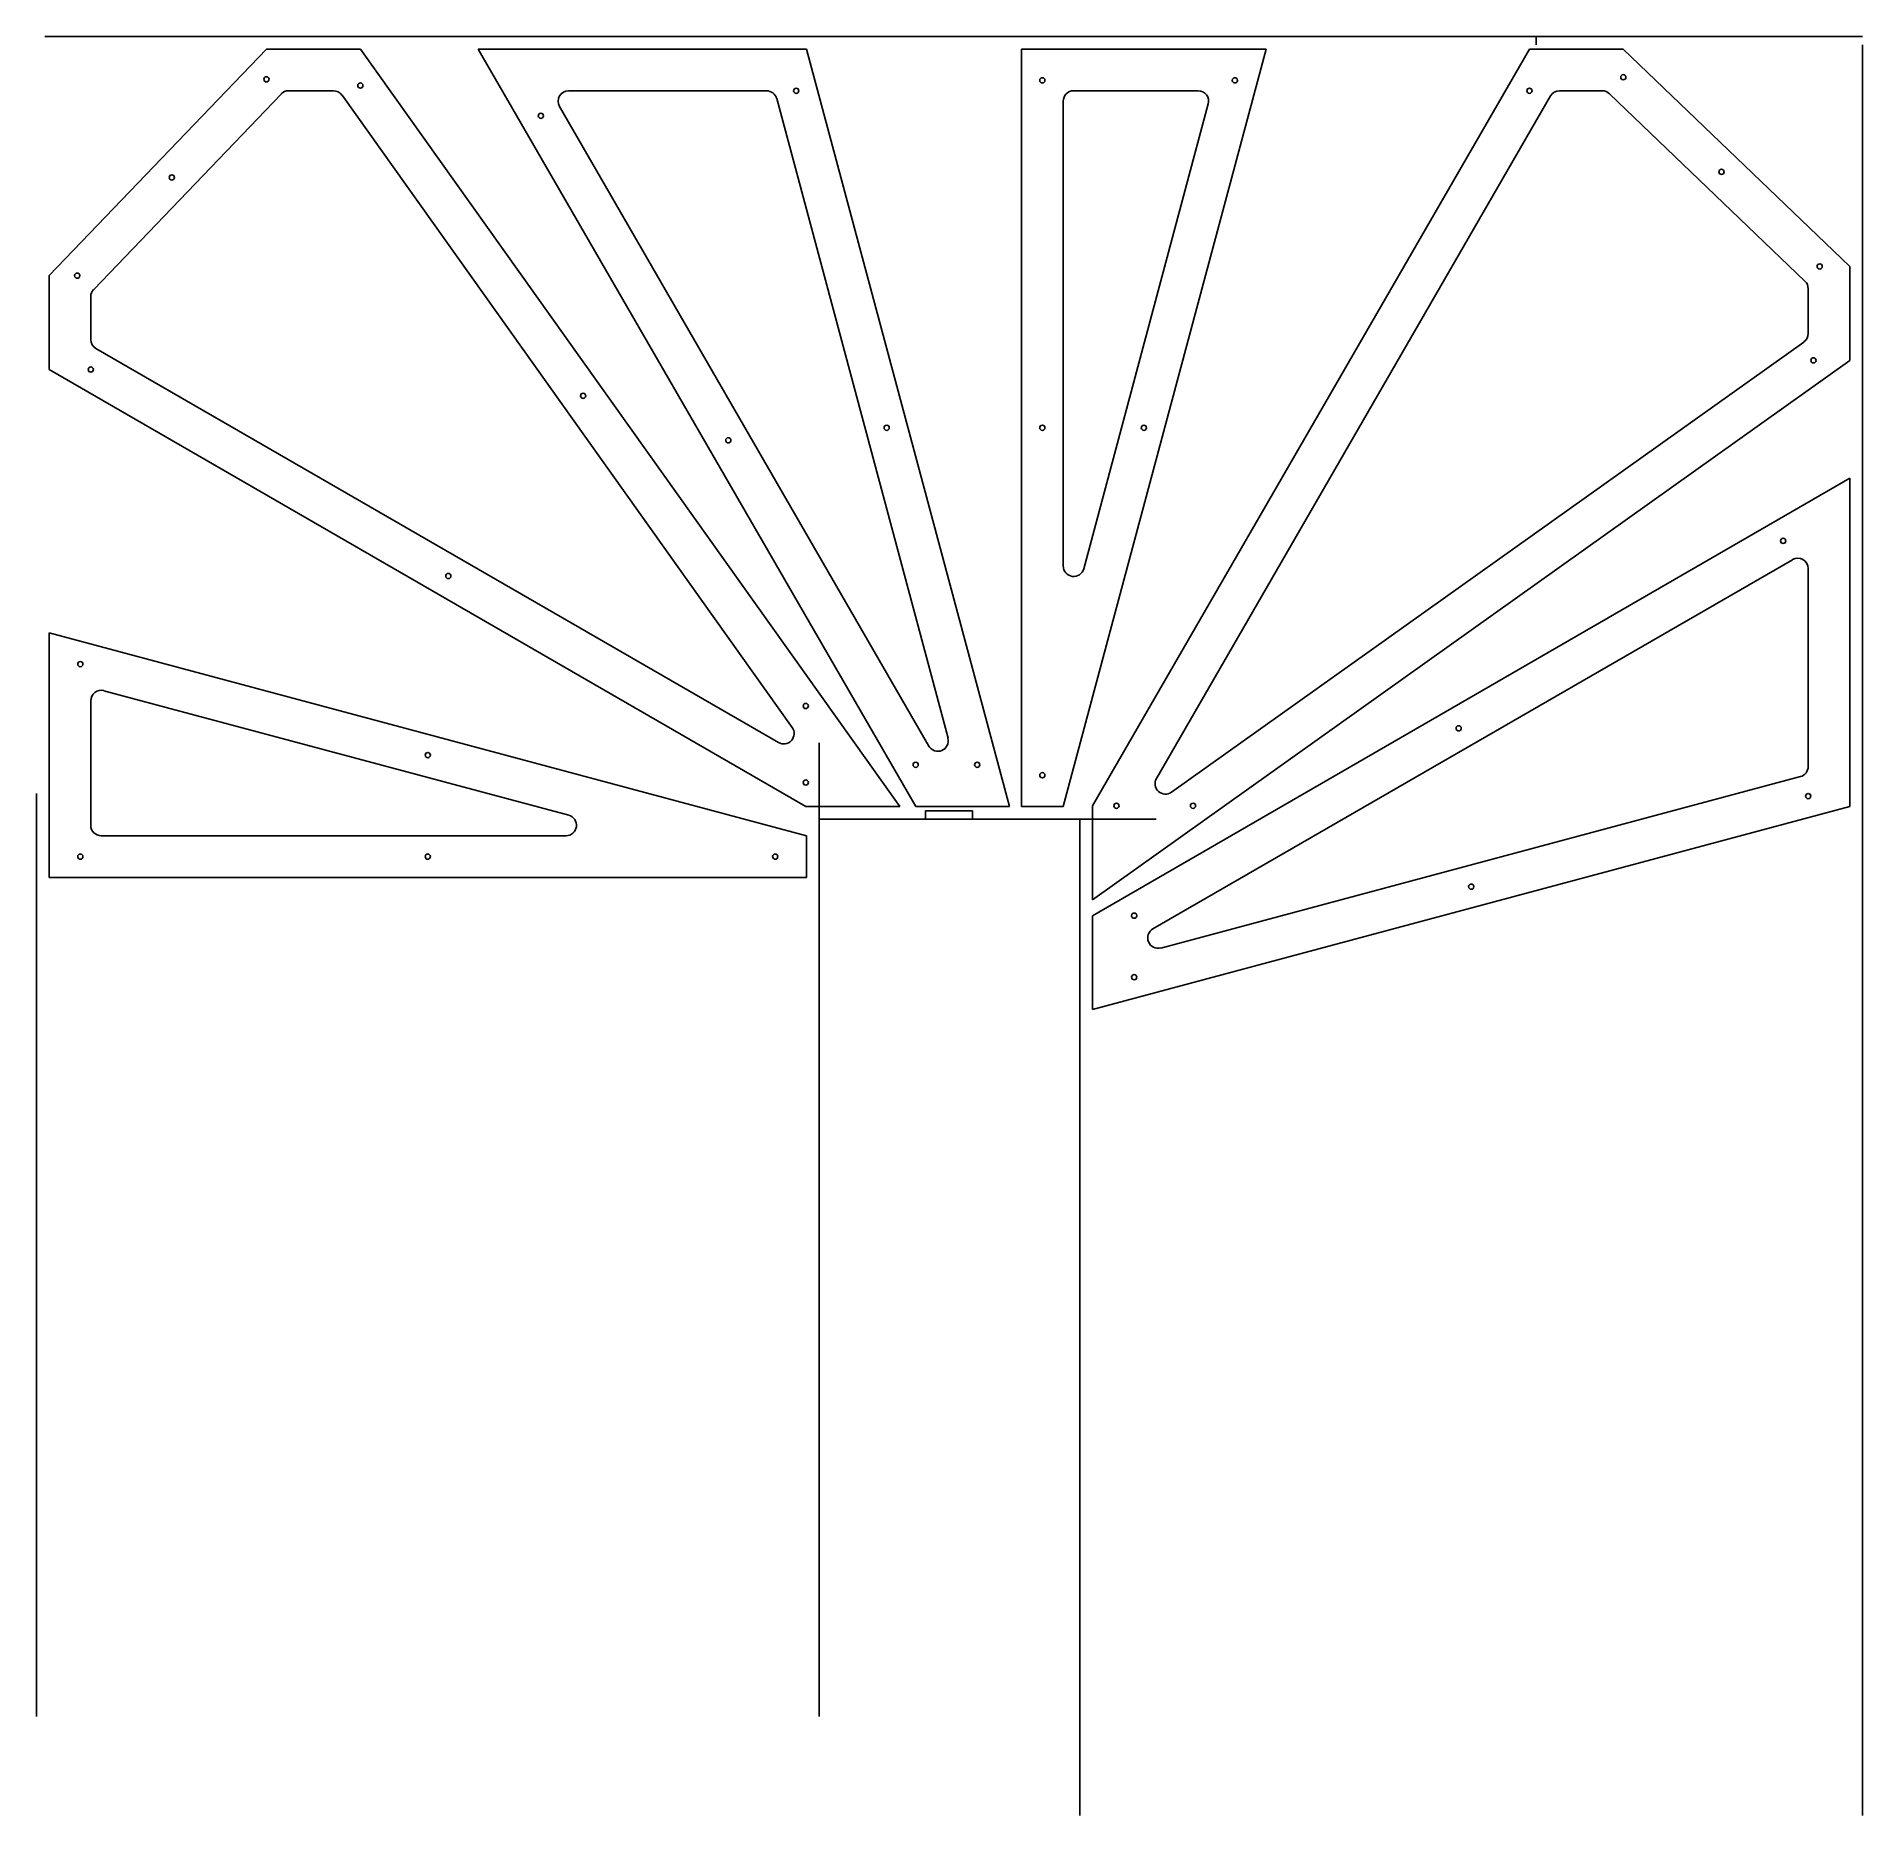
# Model space of a CAD drawing. Header units: millimetres. Extents: x 58568 to 60318, y -4659 to -2954.
import ezdxf

# ---------------------------------------------------------------- set-up
doc = ezdxf.new("R2010")
doc.units = ezdxf.units.MM
doc.layers.add('Каркас', color=7, linetype='Continuous')
doc.layers.add('Рамки', color=7, linetype='Continuous')

msp = doc.modelspace()

# ---------------------------------------------------------------- linework, layer by layer
at = {"layer": 'Каркас', "extrusion": (0, -1, 0)}
for p, q in [((58575.6, -2953.7, 1469.7), (58575.6, -2953.7, 1684.7)), ((58575.6, -2953.7, 1684.7), (58990, -2953.7, 1684.7)), ((58849.7, -2953.7, 1469.7), (58575.6, -2953.7, 1469.7)), ((60317.6, -2953.7, 2048.8), (58849.7, -2953.7, 1469.7)), ((58990, -2953.7, 1684.7), (58990, -2953.7, 1884.7)), ((58990, -2953.7, 1884.7), (59507.6, -2953.7, 1884.7)), ((59507.6, -2953.7, 1884.7), (59507.6, -2953.7, 2084.7)), ((59507.6, -2953.7, 2084.7), (60004.8, -2953.7, 2084.7)), ((60004.8, -2953.7, 2084.7), (60004.8, -2953.7, 2284.7)), ((60004.8, -2953.7, 2284.7), (60317.6, -2953.7, 2284.7)), ((60317.6, -2953.7, 2284.7), (60317.6, -2953.7, 2048.8))]:
    msp.add_line(p, q, dxfattribs=at)
at = {"layer": 'Каркас'}
for p, q in [((60004.8, -2961.7, 2280.7), (60004.8, -2953.7, 2280.7)), ((59419.6, -3703.7, 1880.7), (59419.6, -3695.7, 1880.7)), ((59419.6, -3695.7, 1880.7), (59464.6, -3695.7, 1880.7)), ((59464.6, -3703.7, 1880.7), (59419.6, -3703.7, 1880.7)), ((59464.6, -3695.7, 1880.7), (59464.6, -3703.7, 1880.7))]:
    msp.add_line(p, q, dxfattribs=at)
at = {"layer": 'Каркас', "extrusion": (0, 1, 0)}
for p, q in [((59317.6, -3703.7, 1269.7), (59317.6, -3703.7, 1484.7)), ((59317.6, -3703.7, 1484.7), (59330.6, -3703.7, 1484.7)), ((59317.6, -3703.7, 1269.7), (59382.6, -3703.7, 1269.7)), ((59330.6, -3703.7, 1484.7), (59330.6, -3703.7, 1684.7)), ((59330.6, -3703.7, 1684.7), (59419.6, -3703.7, 1684.7)), ((59382.6, -3703.7, 1269.7), (59640.6, -3703.7, 1869.7)), ((59419.6, -3703.7, 1684.7), (59419.6, -3703.7, 1884.7)), ((59419.6, -3703.7, 1884.7), (59507.6, -3703.7, 1884.7)), ((59507.6, -3703.7, 1884.7), (59507.6, -3703.7, 2084.7)), ((59507.6, -3703.7, 2084.7), (59640.6, -3703.7, 2084.7)), ((59640.6, -3703.7, 2084.7), (59640.6, -3703.7, 1869.7))]:
    msp.add_line(p, q, dxfattribs=at)
at = {"layer": 'Каркас', "extrusion": (0, -1, 0)}
for centre in [(58605.6, 1494.7, 2953.7), (58605.6, 1554.7, 2953.7), (58605.6, 1599.7, 2953.7), (58605.6, 1659.7, 2953.7), (58833, 1664.7, 2953.7), (59016, 1864.7, 2953.7), (59280.7, 1864.7, 2953.7), (59536.6, 2064.7, 2953.7), (59721.1, 2064.7, 2953.7), (60043.4, 2264.7, 2953.7), (60279.6, 2259.7, 2953.7), (60279.6, 2199.7, 2953.7), (60279.6, 2154.7, 2953.7), (60279.6, 2094.7, 2953.7)]:
    msp.add_circle(centre, 6.5, dxfattribs=at)
at = {"layer": 'Каркас', "extrusion": (0, 1, 0)}
for centre in [(-59347.6, 1294.7, -3703.7), (-59347.6, 1354.7, -3703.7), (-59347.6, 1399.7, -3703.7), (-59347.6, 1459.7, -3703.7), (-59349.9, 1664.7, -3703.7), (-59455.2, 1864.7, -3703.7), (-59531.6, 2064.7, -3703.7), (-59605.6, 2059.7, -3703.7), (-59605.6, 1999.7, -3703.7), (-59605.6, 1954.7, -3703.7), (-59605.6, 1894.7, -3703.7)]:
    msp.add_circle(centre, 6.5, dxfattribs=at)
at = {"layer": 'Рамки'}
for p, q in [((58788, -2965.7, 1680.7), (58579.6, -3182.9, 1680.7)), ((58878, -2965.7, 1680.7), (58788, -2965.7, 1680.7)), ((59394.9, -3691.7, 1680.7), (58878, -2965.7, 1680.7)), ((59305.7, -2965.7, 1880.7), (58991, -2965.7, 1880.7)), ((58991, -2965.7, 1880.7), (59410.2, -3691.7, 1880.7)), ((59500.2, -3691.7, 1880.7), (59305.7, -2965.7, 1880.7)), ((59511.6, -2965.7, 2080.7), (59511.6, -3691.7, 2080.7)), ((59746.1, -2965.7, 2080.7), (59511.6, -2965.7, 2080.7)), ((59551.6, -3691.7, 2080.7), (59746.1, -2965.7, 2080.7)), ((59998.4, -2965.7, 2280.7), (59579.6, -3691, 2280.7)), ((60088.4, -2965.7, 2280.7), (59998.4, -2965.7, 2280.7)), ((60305.6, -3174.1, 2280.7), (60088.4, -2965.7, 2280.7)), ((58802.1, -3008.8, 1680.7), (58622.4, -3196.1, 1680.7)), ((58852.2, -3005.7, 1680.7), (58809.3, -3005.7, 1680.7)), ((59291.9, -3615.9, 1680.7), (58860.4, -3009.9, 1680.7)), ((59267.3, -3005.7, 1880.7), (59077.6, -3005.7, 1880.7)), ((59681, -3005.7, 2080.7), (59561.6, -3005.7, 2080.7)), ((60068.3, -3005.7, 2280.7), (60027.2, -3005.7, 2280.7)), ((60262.5, -3188.2, 2280.7), (60075.2, -3008.5, 2280.7)), ((59069, -3020.7, 1880.7), (59422.9, -3633.7, 1880.7)), ((59441.2, -3626.1, 1880.7), (59277, -3013.1, 1880.7)), ((59551.6, -3015.7, 2080.7), (59551.6, -3461.2, 2080.7)), ((59571.3, -3463.8, 2080.7), (59690.6, -3018.3, 2080.7)), ((60018.6, -3010.7, 2280.7), (59640.9, -3664.8, 2280.7)), ((58579.6, -3182.9, 1680.7), (58579.6, -3272.9, 1680.7)), ((60305.6, -3264.1, 2280.7), (60305.6, -3174.1, 2280.7)), ((60265.6, -3238.3, 2280.7), (60265.6, -3195.4, 2280.7)), ((58619.6, -3203, 1680.7), (58619.6, -3244.1, 1680.7)), ((58624.6, -3252.7, 1680.7), (59278.7, -3630.4, 1680.7)), ((59655.4, -3678, 2280.7), (60261.4, -3246.5, 2280.7)), ((59579.6, -3781, 2280.7), (60305.6, -3264.1, 2280.7)), ((58579.6, -3272.9, 1680.7), (59304.9, -3691.7, 1680.7)), ((60305.6, -3377.1, 2480.7), (59579.6, -3796.3, 2480.7)), ((60305.6, -3691.7, 2480.7), (60305.6, -3377.1, 2480.7)), ((60250.6, -3455.1, 2480.7), (59637.6, -3809, 2480.7)), ((60265.6, -3653.4, 2480.7), (60265.6, -3463.7, 2480.7)), ((59305.6, -3719.7, 1480.7), (58579.6, -3525.2, 1480.7)), ((58579.6, -3525.2, 1480.7), (58579.6, -3759.7, 1480.7)), ((59077.7, -3700, 1480.7), (58632.2, -3580.7, 1480.7)), ((58619.6, -3590.3, 1480.7), (58619.6, -3709.7, 1480.7)), ((59645.2, -3827.3, 2480.7), (60258.2, -3663, 2480.7)), ((59304.9, -3691.7, 1680.7), (59394.9, -3691.7, 1680.7)), ((59410.2, -3691.7, 1880.7), (59500.2, -3691.7, 1880.7)), ((59511.6, -3691.7, 2080.7), (59551.6, -3691.7, 2080.7)), ((59579.6, -3691, 2280.7), (59579.6, -3781, 2280.7)), ((59579.6, -3886.3, 2480.7), (60305.6, -3691.7, 2480.7)), ((58629.6, -3719.7, 1480.7), (59075.1, -3719.7, 1480.7)), ((59305.6, -3759.7, 1480.7), (59305.6, -3719.7, 1480.7)), ((58579.6, -3759.7, 1480.7), (59305.6, -3759.7, 1480.7)), ((59579.6, -3796.3, 2480.7), (59579.6, -3886.3, 2480.7))]:
    msp.add_line(p, q, dxfattribs=at)
at = {"layer": 'Рамки', "extrusion": (-1, 1.83697e-16, 0)}
for p, q in [((60317.6, -2961.7, 2069.7), (60317.6, -2961.7, 2284.7)), ((60317.6, -2961.7, 2284.7), (60317.6, -3376.1, 2284.7)), ((60317.6, -3252.1, 2069.7), (60317.6, -3936, 2357.9)), ((60317.6, -3376.1, 2284.7), (60317.6, -3376.1, 2484.7)), ((60317.6, -3376.1, 2484.7), (60317.6, -3850.7, 2484.7)), ((60317.6, -3850.7, 2484.7), (60317.6, -3850.7, 2684.7)), ((60317.6, -3850.7, 2684.7), (60317.6, -4050.7, 2684.7)), ((60317.6, -3936, 2357.9), (60317.6, -4658.7, 3080.6)), ((60317.6, -4050.7, 2684.7), (60317.6, -4050.7, 2884.7)), ((60317.6, -4050.7, 2884.7), (60317.6, -4250.7, 2884.7)), ((60317.6, -4250.7, 2884.7), (60317.6, -4250.7, 3084.7)), ((60317.6, -4250.7, 3084.7), (60317.6, -4450.7, 3084.7)), ((60317.6, -4450.7, 3084.7), (60317.6, -4450.7, 3284.7)), ((60317.6, -4450.7, 3284.7), (60317.6, -4658.7, 3284.7)), ((60317.6, -4658.7, 3284.7), (60317.6, -4658.7, 3080.6))]:
    msp.add_line(p, q, dxfattribs=at)
at = {"layer": 'Рамки', "extrusion": (-1, 6.12323e-17, 0)}
for p, q in [((59317.6, -3763.7, 1484.7), (59317.6, -3630.7, 1484.7)), ((59317.6, -3630.7, 1484.7), (59317.6, -3630.7, 1205.6)), ((59317.6, -4311.6, 524.7), (59317.6, -3630.7, 1205.6)), ((59317.6, -3963.7, 1284.7), (59317.6, -3763.7, 1284.7)), ((59317.6, -3763.7, 1284.7), (59317.6, -3763.7, 1484.7)), ((59317.6, -4163.7, 1084.7), (59317.6, -3963.7, 1084.7)), ((59317.6, -3963.7, 1084.7), (59317.6, -3963.7, 1284.7)), ((59317.6, -4363.7, 884.7), (59317.6, -4163.7, 884.7)), ((59317.6, -4163.7, 884.7), (59317.6, -4163.7, 1084.7)), ((59317.6, -4563.7, 524.7), (59317.6, -4311.6, 524.7)), ((59317.6, -4563.7, 684.7), (59317.6, -4363.7, 684.7)), ((59317.6, -4363.7, 684.7), (59317.6, -4363.7, 884.7)), ((59317.6, -4563.7, 524.7), (59317.6, -4563.7, 684.7))]:
    msp.add_line(p, q, dxfattribs=at)
at = {"layer": 'Рамки', "extrusion": (1, -6.12323e-17, 0)}
for p, q in [((58567.6, -4311.6, 524.7), (58567.6, -3679.3, 1157)), ((58567.6, -4563.7, 524.7), (58567.6, -4311.6, 524.7)), ((58567.6, -4563.7, 684.7), (58567.6, -4363.7, 684.7)), ((58567.6, -4363.7, 684.7), (58567.6, -4363.7, 884.7)), ((58567.6, -4563.7, 524.7), (58567.6, -4563.7, 684.7))]:
    msp.add_line(p, q, dxfattribs=at)
at = {"layer": 'Рамки', "extrusion": (1, -1.83697e-16, 0)}
for p, q in [((59567.6, -3703.7, 1869.7), (59567.6, -3703.7, 2084.7)), ((59567.6, -3703.7, 2084.7), (59567.6, -3716.7, 2084.7)), ((59567.6, -3703.7, 1869.7), (59567.6, -3768.7, 1869.7)), ((59567.6, -3716.7, 2084.7), (59567.6, -3716.7, 2284.7)), ((59567.6, -3716.7, 2284.7), (59567.6, -3805.7, 2284.7)), ((59567.6, -3768.7, 1869.7), (59567.6, -3995.6, 2417.5)), ((59567.6, -3805.7, 2284.7), (59567.6, -3805.7, 2484.7)), ((59567.6, -3805.7, 2484.7), (59567.6, -3850.7, 2484.7)), ((59567.6, -3850.7, 2484.7), (59567.6, -3850.7, 2684.7)), ((59567.6, -3850.7, 2684.7), (59567.6, -4050.7, 2684.7)), ((59567.6, -3995.6, 2417.5), (59567.6, -4658.7, 3080.6)), ((59567.6, -4050.7, 2684.7), (59567.6, -4050.7, 2884.7)), ((59567.6, -4050.7, 2884.7), (59567.6, -4250.7, 2884.7)), ((59567.6, -4250.7, 2884.7), (59567.6, -4250.7, 3084.7)), ((59567.6, -4250.7, 3084.7), (59567.6, -4450.7, 3084.7)), ((59567.6, -4450.7, 3084.7), (59567.6, -4450.7, 3284.7)), ((59567.6, -4450.7, 3284.7), (59567.6, -4658.7, 3284.7)), ((59567.6, -4658.7, 3284.7), (59567.6, -4658.7, 3080.6))]:
    msp.add_line(p, q, dxfattribs=at)
at = {"layer": 'Рамки'}
for centre in [(58788, -2994.7, 1680.7), (60088.4, -2992.7, 2280.7), (58878, -3000.7, 1680.7), (59295.7, -3005.7, 1880.7), (59531.6, -2995.7, 2080.7), (59716.1, -2995.7, 2080.7), (59998.4, -3005.7, 2280.7), (59051, -3029.7, 1880.7), (58697.3, -3088.8, 1680.7), (60182.5, -3083.4, 2280.7), (58606.6, -3182.9, 1680.7), (60276.6, -3174.1, 2280.7), (58619.6, -3272.9, 1680.7), (60270.6, -3264.1, 2280.7), (59091.5, -3298, 1680.7), (59230.6, -3340.7, 1880.7), (59382.4, -3328.7, 1880.7), (59531.6, -3328.7, 2080.7), (59628.9, -3328.7, 2080.7), (60241.6, -3437.1, 2480.7), (58962.3, -3470.8, 1680.7), (58609.6, -3555.2, 1480.7), (59304.9, -3595.3, 1680.7), (59930.6, -3616.7, 2480.7), (58942.6, -3642.4, 1480.7), (59410.2, -3651.7, 1880.7), (59469.2, -3651.7, 1880.7), (59304.9, -3668.7, 1680.7), (59531.6, -3661.7, 2080.7), (59602.6, -3691, 2280.7), (59676, -3691, 2280.7), (60265.6, -3681.7, 2480.7), (58609.6, -3739.7, 1480.7), (58942.6, -3739.7, 1480.7), (59275.6, -3739.7, 1480.7), (59942.6, -3768.5, 2480.7), (59619.6, -3796.3, 2480.7), (59619.6, -3855.3, 2480.7)]:
    msp.add_circle(centre, 2.5, dxfattribs=at)
at = {"layer": 'Рамки', "extrusion": (-1, 1.83697e-16, 0)}
for centre in [(2991.7, 2154.7, -60317.6), (2991.7, 2199.7, -60317.6), (2991.7, 2259.7, -60317.6), (3219.1, 2264.7, -60317.6), (3402.1, 2464.7, -60317.6), (3666.7, 2464.7, -60317.6), (3885.7, 2664.7, -60317.6), (4015.7, 2664.7, -60317.6), (4085.7, 2864.7, -60317.6), (4215.7, 2864.7, -60317.6), (4285.7, 3064.7, -60317.6), (4415.7, 3064.7, -60317.6), (4485.7, 3264.7, -60317.6), (4610.7, 3214.7, -60317.6), (4610.7, 3154.7, -60317.6), (4615.7, 3264.7, -60317.6)]:
    msp.add_circle(centre, 6.5, dxfattribs=at)
at = {"layer": 'Рамки', "extrusion": (-1, 6.12323e-17, 0)}
for centre in [(3665.7, 1459.7, -59317.6), (3665.7, 1399.7, -59317.6), (3665.7, 1354.7, -59317.6), (3665.7, 1294.7, -59317.6), (3739.7, 1464.7, -59317.6), (3798.7, 1264.7, -59317.6), (3928.7, 1264.7, -59317.6), (3998.7, 1064.7, -59317.6), (4128.7, 1064.7, -59317.6), (4198.7, 864.7, -59317.6), (4328.7, 864.7, -59317.6), (4398.7, 664.7, -59317.6), (4433.7, 559.7, -59317.6), (4493.7, 559.7, -59317.6), (4528.7, 664.7, -59317.6)]:
    msp.add_circle(centre, 6.5, dxfattribs=at)
at = {"layer": 'Рамки', "extrusion": (1, -1.83697e-16, 0)}
for centre in [(-3733.7, 1894.7, 59567.6), (-3733.7, 1954.7, 59567.6), (-3733.7, 1999.7, 59567.6), (-3733.7, 2059.7, 59567.6), (-3736, 2264.7, 59567.6), (-3841.3, 2464.7, 59567.6), (-3885.7, 2664.7, 59567.6), (-4015.7, 2664.7, 59567.6), (-4085.7, 2864.7, 59567.6), (-4215.7, 2864.7, 59567.6), (-4285.7, 3064.7, 59567.6), (-4415.7, 3064.7, 59567.6), (-4485.7, 3264.7, 59567.6), (-4610.7, 3214.7, 59567.6), (-4610.7, 3154.7, 59567.6), (-4615.7, 3264.7, 59567.6)]:
    msp.add_circle(centre, 6.5, dxfattribs=at)
at = {"layer": 'Рамки', "extrusion": (1, -6.12323e-17, 0)}
for centre in [(-4398.7, 664.7, 58567.6), (-4433.7, 559.7, 58567.6), (-4493.7, 559.7, 58567.6), (-4528.7, 664.7, 58567.6)]:
    msp.add_circle(centre, 6.5, dxfattribs=at)
at = {"layer": 'Рамки'}
for centre, start, end in [((58809.3, -3015.7, 1680.7), 90, 136.192), ((58852.2, -3015.7, 1680.7), 35.4516, 90), ((59077.6, -3015.7, 1880.7), 90, 210), ((59267.3, -3015.7, 1880.7), 15, 90), ((59561.6, -3015.7, 2080.7), 90, 180), ((59681, -3015.7, 2080.7), 345, 90), ((60027.2, -3015.7, 2280.7), 90, 150), ((60068.3, -3015.7, 2280.7), 46.192, 90), ((58629.6, -3203, 1680.7), 136.192, 180), ((60255.6, -3195.4, 2280.7), 0, 46.192), ((58629.6, -3244.1, 1680.7), 180, 240), ((60255.6, -3238.3, 2280.7), 305.4516, 0), ((59561.6, -3461.2, 2080.7), 180, 345), ((60255.6, -3463.7, 2480.7), 0, 120), ((58629.6, -3590.3, 1480.7), 75, 180), ((59283.7, -3621.7, 1680.7), 240, 35.4516), ((59431.5, -3628.7, 1880.7), 210, 15), ((60255.6, -3653.4, 2480.7), 285, 0), ((59649.6, -3669.8, 2280.7), 150, 305.4516), ((58629.6, -3709.7, 1480.7), 180, 270), ((59075.1, -3709.7, 1480.7), 270, 75), ((59642.6, -3817.6, 2480.7), 120, 285)]:
    msp.add_arc(centre, 10, start, end, dxfattribs=at)

doc.saveas('drawing.dxf')
